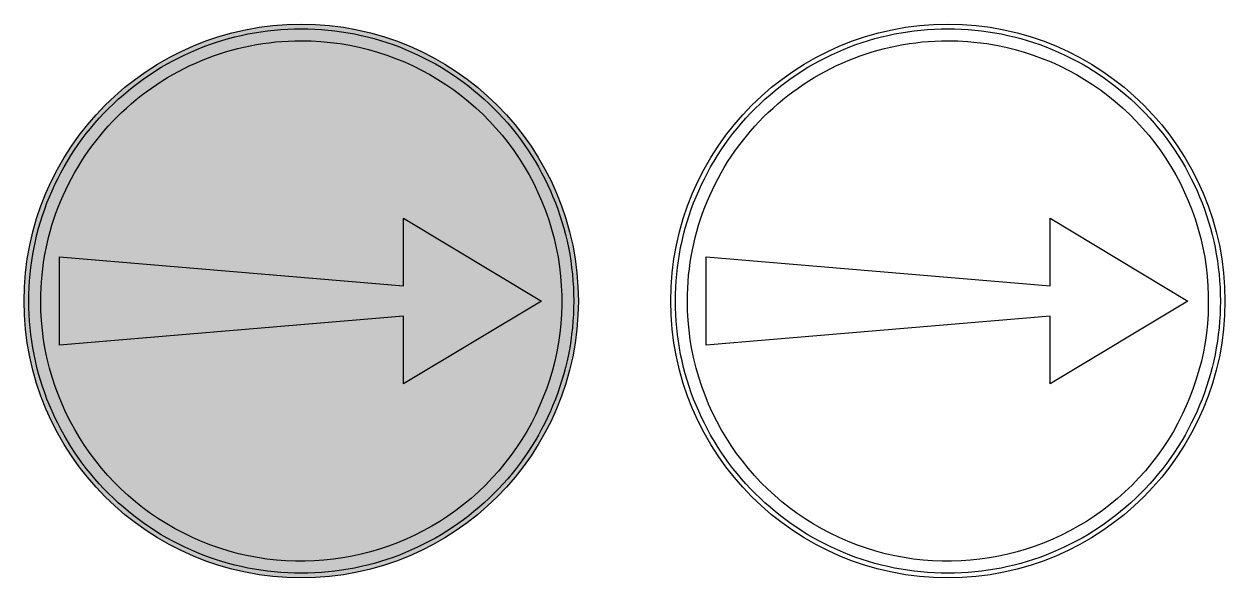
# Model space of a CAD drawing. Extents: x -700 to 600, y 0 to 600.
import ezdxf

# ---------------------------------------------------------------- set-up
doc = ezdxf.new("R2010")
doc.units = 0
doc.header["$MEASUREMENT"] = 0

msp = doc.modelspace()

# ---------------------------------------------------------------- hatches: boundary and pattern name
h = msp.add_hatch(color=5)
edge = h.paths.add_edge_path()
edge.add_arc((-400, 300), 300, 0, 180, ccw=False)
edge.add_arc((-400, 300), 300, -180, 0, ccw=False)
edge = h.paths.add_edge_path(flags=16)
edge.add_arc((-400.0002203871791, 300.0002203871791), 294.9997796129032, 89.99995719571302, 180.0000428042869, ccw=False)
edge.add_arc((-399.9997796128209, 300.0002203871791), 294.9997796129032, -4.2804286977116135e-05, 90.00004280428698, ccw=False)
edge.add_arc((-399.9995346131869, 300.0000246128209), 294.999534613188, 269.9999096110431, 359.999995219617, ccw=False)
edge.add_arc((-400.0004653868131, 300.0000246128209), 294.999534613188, 180.000004780383, 270.0000903889569, ccw=False)
edge = h.paths.add_edge_path(flags=0)
edge.add_arc((-400.0002106752017, 300.0002106752017), 281.999789324877, 89.99995719571302, 180.0000428042869, ccw=False)
edge.add_arc((-399.9998917090924, 300.0001378834413), 281.9998621165795, -45.000035367270016, 90.00002200218091, ccw=False)
edge.add_arc((-400.0001378834413, 299.9998917090924), 281.9998621165795, 179.9999779978191, 315.0000353672699, ccw=False)
h.paths.add_polyline_path([(-140.039, 300), (-289.289, 210.365), (-289.289, 283.646), (-661.5127, 252.052), (-661.5127, 300), (-661.5127, 347.948), (-289.289, 316.354), (-289.289, 389.636)], flags=0)
h = msp.add_hatch(color=7)
edge = h.paths.add_edge_path()
edge.add_arc((-400.0002203871791, 300.0002203871791), 294.9997796129032, 89.99995719571302, 180.0000428042869, ccw=False)
edge.add_arc((-399.9997796128209, 300.0002203871791), 294.9997796129032, -4.2804286977116135e-05, 90.00004280428698, ccw=False)
edge.add_arc((-399.9995346131869, 300.0000246128209), 294.999534613188, 269.9999096110431, 359.999995219617, ccw=False)
edge.add_arc((-400.0004653868131, 300.0000246128209), 294.999534613188, 180.000004780383, 270.0000903889569, ccw=False)
edge = h.paths.add_edge_path(flags=16)
edge.add_arc((-400.0002106752017, 300.0002106752017), 281.999789324877, 89.99995719571302, 180.0000428042869, ccw=False)
edge.add_arc((-399.9998917090924, 300.0001378834413), 281.9998621165795, -45.000035367270016, 90.00002200218091, ccw=False)
edge.add_arc((-400.0001378834413, 299.9998917090924), 281.9998621165795, 179.9999779978191, 315.0000353672699, ccw=False)
h.paths.add_polyline_path([(-140.039, 300), (-289.289, 210.365), (-289.289, 283.646), (-661.5127, 252.052), (-661.5127, 300), (-661.5127, 347.948), (-289.289, 316.354), (-289.289, 389.636)], flags=0)

# ---------------------------------------------------------------- linework, layer by layer
at = {"color": 5}
msp.add_lwpolyline([(-700, 300, -1), (-100, 300, -1)], format="xyb", close=True, dxfattribs=at)
for points in [[(0, 300, -1), (600, 300, -1)], [(-695, 300, -0.414214), (-400, 595, -0.414214), (-105, 300, -0.414214), (-400, 5.00049, -0.414214)], [(5, 300, -0.414214), (300, 595, -0.414214), (595, 300, -0.414214), (300, 5.00049, -0.414214)], [(-682, 300, -0.414214), (-400, 582, -0.668179), (-200.596, 100.596, -0.668179)], [(18, 300, -0.414214), (300, 582, -0.668179), (499.404, 100.596, -0.668179)]]:
    msp.add_lwpolyline(points, format="xyb", close=True)
for points in [[(-140.039, 300), (-289.289, 210.365), (-289.289, 283.646), (-661.5127, 252.052), (-661.5127, 300), (-661.5127, 347.948), (-289.289, 316.354), (-289.289, 389.636)], [(559.961, 300), (410.711, 210.365), (410.711, 283.646), (38.4873, 252.052), (38.4873, 300), (38.4873, 347.948), (410.711, 316.354), (410.711, 389.636)]]:
    msp.add_lwpolyline(points, close=True)

doc.saveas('drawing.dxf')
